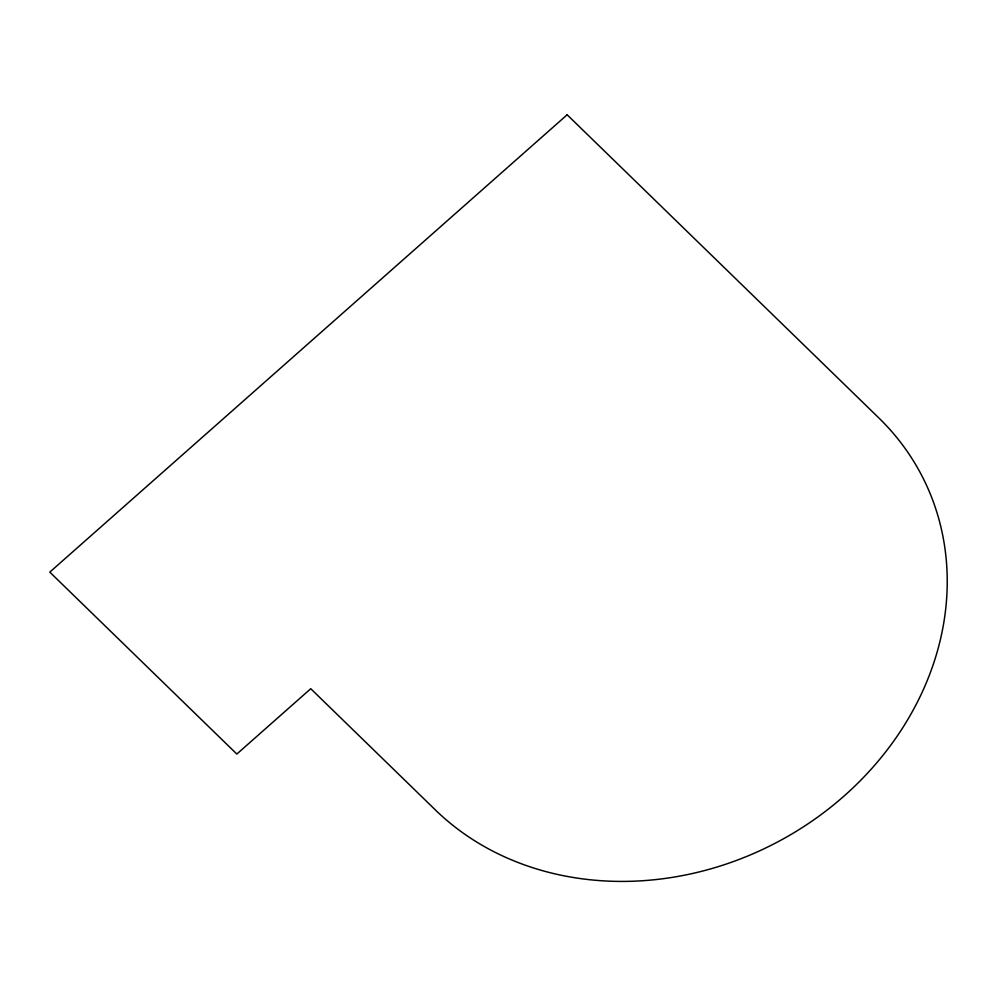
<?xml version="1.0" encoding="UTF-8"?>
<svg xmlns="http://www.w3.org/2000/svg" width="996" height="996" viewBox="0 0 996 996"><rect width="100%" height="100%" fill="white"/><g stroke="black" fill="none" stroke-linecap="round" stroke-linejoin="round"><path stroke-width="1.49" d="M567.147 114.777L49.8 572.127L236.836 754.047L310.752 688.709L435.439 809.997A298.626 257.839 -28.1 0 0 844.197 795.916A298.626 257.839 -28.1 0 0 878.883 417.984L567.147 114.777"/></g></svg>
